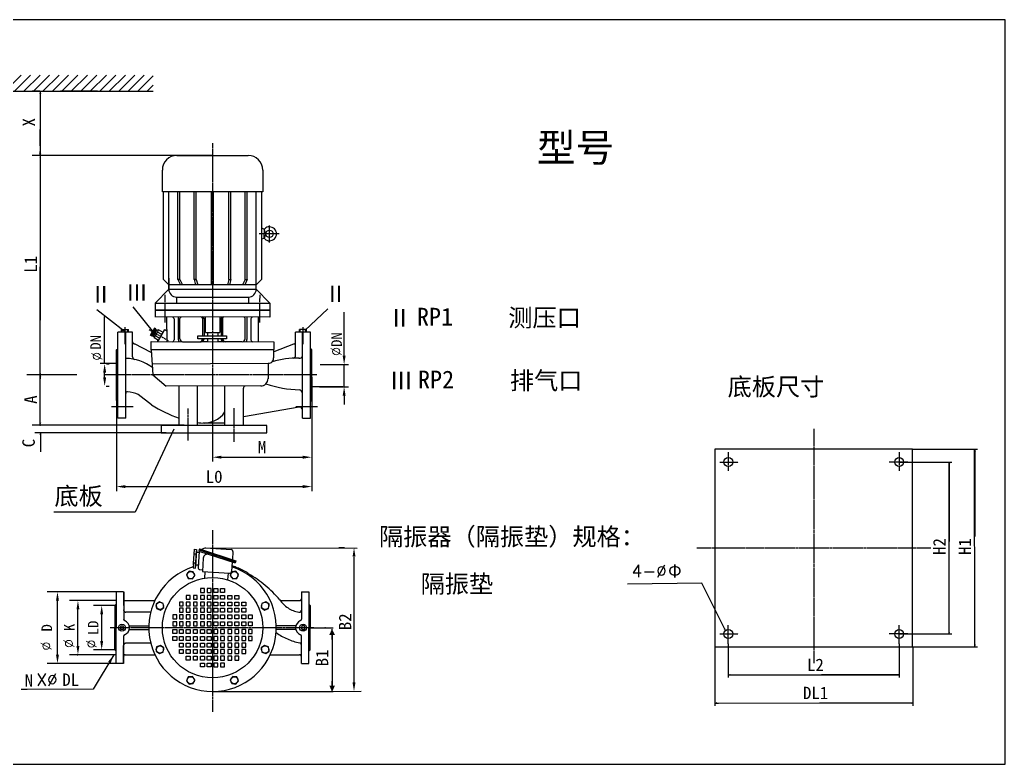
# Model space of a CAD drawing. Extents: x 1620 to 2878, y -792 to 791.
# Drawn here: x 2531.4 to 2809.3, y -372 to -162 of the extents above; entities that cross this region are included whole.
import ezdxf
from ezdxf.enums import TextEntityAlignment as Align

# ---------------------------------------------------------------- set-up
doc = ezdxf.new("R2010")
doc.units = 0
doc.header["$MEASUREMENT"] = 0
doc.linetypes.add('ACAD_ISO05W100', pattern=[34, 24, -3, 0.5, -3, 0.5, -3])
doc.linetypes.add('CENTER', pattern=[2, 1.25, -0.25, 0.25, -0.25])
doc.layers.get('0').update_dxf_attribs({"linetype": 'CONTINUOUS'})
doc.layers.get('DEFPOINTS').update_dxf_attribs({"linetype": 'CONTINUOUS'})
for name, color, linetype in [('1', 7, 'CONTINUOUS'), ('LAYER1', 7, 'ACAD_ISO05W100'), ('PMX', 6, 'CONTINUOUS'), ('TEXT', 3, 'CONTINUOUS'), ('YHCENTER', 4, 'CENTER'), ('YHDIM', 1, 'CONTINUOUS'), ('YHPMX', 6, 'CONTINUOUS'), ('YHSOLID', 7, 'CONTINUOUS'), ('YHTHIN', 1, 'CONTINUOUS')]:
    doc.layers.add(name, color=color, linetype=linetype)
doc.styles.add('HZTXT', font='txt.shx', dxfattribs={"bigfont": 'hztxt.shx'})
doc.styles.get("Standard").update_dxf_attribs({"font": 'SimSun.ttf', "width": 0.6})
doc.styles.add('TXT', font='txt.shx', dxfattribs={"width": 0.9})
doc.dimstyles.new('CENTER', dxfattribs={"dimtxt": 3, "dimasz": 1.8, "dimexe": 1.5, "dimexo": 0.0625, "dimgap": 3, "dimtad": 0, "dimdec": 3, "dimzin": 9, "dimdsep": 46, "dimtxsty": 'TXT', "dimblk1": 'A2', "dimblk2": 'A2', "dimsah": 1, "dimcen": 10, "dimclrd": 1, "dimclre": 1, "dimclrt": 3, "dimadec": 0, "dimazin": 0, "dimtfac": 1, "dimtdec": 1, "dimtmove": 0, "dimatfit": 1, "dimldrblk": 'A2', "dimfxl": 0, "dimtolj": 1, "dimtzin": 0, "dimarcsym": 0})
doc.dimstyles.get("Standard").update_dxf_attribs({"dimtxt": 0.18, "dimasz": 0.18, "dimexe": 0.18, "dimexo": 0.0625, "dimgap": 0.09, "dimtad": 0, "dimtih": 1, "dimtoh": 1, "dimdec": 4, "dimzin": 0, "dimdsep": 46, "dimtxsty": 'Standard', "dimcen": 0.09, "dimadec": 0, "dimazin": 0, "dimtfac": 1, "dimtdec": 4, "dimtofl": 0, "dimtmove": 0, "dimatfit": 3, "dimfxl": 0, "dimtolj": 1, "dimtzin": 0, "dimarcsym": 0})

# ---------------------------------------------------------------- blocks, each defined once
blk = doc.blocks.new('A2')
at = {"color": 1, "linetype": 'ByBlock', "ltscale": 0.2}
blk.add_solid([(-0.63, -0.31), (-0.63, 0.29), (0, 0)], dxfattribs=at)
at = {"layer": 'TEXT', "color": 1, "ltscale": 0.2}
blk.add_line((0, 0), (-1.08, 0), dxfattribs=at)
blk = doc.blocks.new('*D59')
at = {"layer": 'DEFPOINTS', "color": 0}
for p in [(2615.44, -259.25), (2622.85, -259.25), (2615.32, -265.48)]:
    blk.add_point(p, dxfattribs=at)
at = {"layer": 'YHDIM', "color": 0, "lineweight": -2}
for p, q in [((2622.85, -256.75), (2622.85, -244.47)), ((2616.06, -259.25), (2624.1, -259.25)), ((2622.85, -265.48), (2622.85, -259.25)), ((2615.95, -265.48), (2624.1, -265.48)), ((2622.85, -267.98), (2622.85, -270.48))]:
    blk.add_line(p, q, dxfattribs=at)
at = {"layer": 'YHDIM', "color": 0}
for points in [[(2622.44, -256.75), (2623.27, -256.75), (2622.85, -259.25)], [(2622.44, -267.98), (2623.27, -267.98), (2622.85, -265.48)]]:
    blk.add_solid(points, dxfattribs=at)
at = {"layer": 'YHDIM', "color": 0, "insert": (2620.97, -249.36), "char_height": 2.5, "attachment_point": 5, "rotation": 90}
blk.add_mtext('\\A1;        ', dxfattribs=at)
blk = doc.blocks.new('*D60')
at = {"layer": 'DEFPOINTS', "color": 0}
for p in [(2555.19, -259.01), (2555.31, -259.01), (2555.08, -265.36)]:
    blk.add_point(p, dxfattribs=at)
at = {"layer": 'YHDIM', "color": 0, "lineweight": -2}
for p, q in [((2555.31, -259.01), (2555.31, -245.66)), ((2555.82, -259.01), (2556.56, -259.01)), ((2555.31, -262.86), (2555.31, -261.51)), ((2555.7, -265.36), (2556.56, -265.36))]:
    blk.add_line(p, q, dxfattribs=at)
at = {"layer": 'YHDIM', "color": 0}
for points in [[(2554.89, -261.51), (2555.73, -261.51), (2555.31, -259.01)], [(2554.89, -262.86), (2555.73, -262.86), (2555.31, -265.36)]]:
    blk.add_solid(points, dxfattribs=at)
at = {"layer": 'YHDIM', "color": 0, "insert": (2553.43, -251.09), "char_height": 2.5, "attachment_point": 5, "rotation": 90}
blk.add_mtext('\\A1;         ', dxfattribs=at)
blk = doc.blocks.new('*D61')
at = {"layer": 'DEFPOINTS', "color": 0}
for p in [(2558.67, -262.15), (2613.7, -262.15), (2613.7, -293.65)]:
    blk.add_point(p, dxfattribs=at)
at = {"layer": 'YHDIM', "color": 0, "lineweight": -2}
for p, q in [((2558.67, -262.77), (2558.67, -294.9)), ((2613.7, -262.77), (2613.7, -294.9)), ((2561.17, -293.65), (2611.2, -293.65))]:
    blk.add_line(p, q, dxfattribs=at)
at = {"layer": 'YHDIM', "color": 0}
for points in [[(2561.17, -293.23), (2561.17, -294.07), (2558.67, -293.65)], [(2611.2, -293.23), (2611.2, -294.07), (2613.7, -293.65)]]:
    blk.add_solid(points, dxfattribs=at)
blk = doc.blocks.new('*D62')
at = {"layer": 'DEFPOINTS', "color": 0}
for p in [(2585.74, -262.15), (2613.7, -262.15), (2613.7, -285.37)]:
    blk.add_point(p, dxfattribs=at)
at = {"layer": 'YHDIM', "color": 0, "lineweight": -2}
for p, q in [((2585.74, -262.77), (2585.74, -286.62)), ((2613.7, -262.77), (2613.7, -286.62)), ((2588.24, -285.37), (2611.2, -285.37))]:
    blk.add_line(p, q, dxfattribs=at)
at = {"layer": 'YHDIM', "color": 0}
for points in [[(2588.24, -284.95), (2588.24, -285.78), (2585.74, -285.37)], [(2611.2, -284.95), (2611.2, -285.78), (2613.7, -285.37)]]:
    blk.add_solid(points, dxfattribs=at)
blk = doc.blocks.new('*D63')
at = {"layer": 'DEFPOINTS', "color": 0}
for p in [(2547.78, -325.8), (2558.57, -325.8), (2558.56, -341.09)]:
    blk.add_point(p, dxfattribs=at)
at = {"layer": 'YHDIM', "color": 0, "lineweight": -2}
for p, q in [((2557.95, -325.8), (2546.53, -325.8)), ((2547.78, -338.59), (2547.78, -328.3)), ((2557.94, -341.09), (2546.53, -341.09))]:
    blk.add_line(p, q, dxfattribs=at)
at = {"layer": 'YHDIM', "color": 0}
for points in [[(2547.36, -328.3), (2548.19, -328.3), (2547.78, -325.8)], [(2547.36, -338.59), (2548.19, -338.59), (2547.78, -341.09)]]:
    blk.add_solid(points, dxfattribs=at)
blk = doc.blocks.new('*D64')
at = {"layer": 'DEFPOINTS', "color": 0}
for p in [(2554.48, -327.21), (2558.21, -327.21), (2558.21, -339.68)]:
    blk.add_point(p, dxfattribs=at)
at = {"layer": 'YHDIM', "color": 0, "lineweight": -2}
for p, q in [((2557.58, -327.21), (2553.23, -327.21)), ((2554.48, -337.18), (2554.48, -329.71)), ((2557.58, -339.68), (2553.23, -339.68))]:
    blk.add_line(p, q, dxfattribs=at)
at = {"layer": 'YHDIM', "color": 0}
for points in [[(2554.06, -329.71), (2554.9, -329.71), (2554.48, -327.21)], [(2554.06, -337.18), (2554.9, -337.18), (2554.48, -339.68)]]:
    blk.add_solid(points, dxfattribs=at)
blk = doc.blocks.new('*D65')
at = {"layer": 'DEFPOINTS', "color": 0}
for p in [(2542.01, -323.35), (2558.57, -323.35), (2558.57, -343.54)]:
    blk.add_point(p, dxfattribs=at)
at = {"layer": 'YHDIM', "color": 0, "lineweight": -2}
for p, q in [((2557.95, -323.35), (2540.76, -323.35)), ((2542.01, -341.04), (2542.01, -325.85)), ((2557.95, -343.54), (2540.76, -343.54))]:
    blk.add_line(p, q, dxfattribs=at)
at = {"layer": 'YHDIM', "color": 0}
for points in [[(2541.59, -325.85), (2542.42, -325.85), (2542.01, -323.35)], [(2541.59, -341.04), (2542.42, -341.04), (2542.01, -343.54)]]:
    blk.add_solid(points, dxfattribs=at)

msp = doc.modelspace()

# ---------------------------------------------------------------- hatches: boundary and pattern name
at = {"layer": 'YHPMX', "ltscale": 0.2}
h = msp.add_hatch(dxfattribs=at)
h.set_pattern_fill('ANSI31', color=256, scale=15.120422, style=0)
h.set_pattern_definition([(45, (920.553, -719.637), (-1.3364691, 1.3364691), [])])
h.paths.add_polyline_path([(2569.01215, -182.16182), (2569.01215, -177.62036), (2529.01448, -177.62036), (2529.01448, -182.16182)])

# ---------------------------------------------------------------- linework, layer by layer
for p, q in [((2809.31876, -161.97458), (2512.31876, -161.97458)), ((2809.31876, -371.97458), (2809.31876, -161.97458)), ((2512.31876, -371.97458), (2809.31876, -371.97458))]:
    msp.add_line(p, q)
at = {"color": 1, "linetype": 'ByBlock'}
for p, q in [((2575.68159, -200.24144), (2536.39638, -200.24144)), ((2537.14638, -201.14144), (2537.14638, -246.71842)), ((2537.14638, -261.2454), (2537.14638, -231.66842)), ((2558.6356, -258.96053), (2554.03311, -258.95836)), ((2547.42118, -262.1454), (2536.39638, -262.1454)), ((2613.73354, -265.4468), (2622.52646, -265.4468)), ((2585.73895, -278.53294), (2585.73895, -283.51966)), ((2783.19362, -283.10457), (2801.50768, -283.10457)), ((2800.75768, -337.93574), (2800.65455, -283.22742)), ((2800.75768, -284.00457), (2800.75768, -307.73022)), ((2779.43114, -286.71741), (2794.2705, -286.71741)), ((2793.5205, -334.3229), (2793.52716, -286.78823)), ((2793.5205, -287.61741), (2793.5205, -309.17623)), ((2779.43114, -335.2229), (2794.2705, -335.2229)), ((2727.43127, -338.86699), (2727.43127, -355.457)), ((2731.19374, -337.99912), (2731.19374, -347.50393)), ((2779.39989, -337.99912), (2779.39989, -347.50393)), ((2783.19362, -338.83574), (2801.50768, -338.83574)), ((2783.25687, -338.86699), (2783.25687, -355.457)), ((2732.09374, -346.75393), (2779.42733, -346.70273)), ((2778.49989, -346.75393), (2757.44324, -346.75393)), ((2585.87357, -351.42356), (2627.6654, -351.37902)), ((2728.33127, -354.707), (2783.30091, -354.59844)), ((2782.35687, -354.707), (2756.9526, -354.707))]:
    msp.add_line(p, q, dxfattribs=at)
at = {"color": 1}
for p, q in [((2574.77822, -277.41988), (2563.9127, -300.84025)), ((2563.9127, -300.84025), (2540.934, -300.84025))]:
    msp.add_line(p, q, dxfattribs=at)
at = {"color": 0, "linetype": 'ByBlock'}
msp.add_line((2622.9562, -310.96029), (2621.39456, -310.96029), dxfattribs=at)
at = {"layer": '1'}
for p, q in [((2569.55731, -243.88958), (2569.55731, -245.83142)), ((2585.73927, -243.88958), (2569.55731, -243.88958)), ((2585.73927, -243.88958), (2589.8986, -243.88958)), ((2589.8986, -243.88958), (2598.11847, -243.88958)), ((2600.0603, -243.88958), (2601.92123, -243.88958)), ((2601.92123, -243.88958), (2601.92123, -245.83142)), ((2601.92123, -245.83142), (2569.55731, -245.79301)), ((2572.7937, -245.83142), (2572.81412, -252.75892)), ((2574.89736, -246.31688), (2574.89736, -252.3042)), ((2576.0301, -245.83142), (2576.0301, -252.14736)), ((2576.54076, -251.98056), (2576.54076, -246.27847)), ((2582.91434, -245.79301), (2582.91434, -245.79596)), ((2582.91434, -246.27847), (2582.91434, -251.1668)), ((2583.34632, -246.27847), (2583.34632, -251.1668)), ((2588.13222, -246.27847), (2588.13222, -251.1668)), ((2588.5642, -246.27847), (2588.5642, -251.1668)), ((2594.93778, -251.98056), (2594.93778, -246.27847)), ((2595.44845, -245.83142), (2595.44845, -252.14736)), ((2596.58118, -246.31688), (2596.58118, -252.3042)), ((2598.7158, -252.78966), (2598.7158, -245.82761)), ((2570.28634, -252.75292), (2572.2526, -249.34502)), ((2568.42405, -252.74529), (2603.05997, -252.83279)), ((2577.37632, -252.78966), (2582.53722, -252.78966)), ((2584.28289, -252.78966), (2582.53722, -252.78966)), ((2582.91434, -251.9759), (2582.91434, -251.98056)), ((2583.34632, -251.9759), (2583.34632, -251.98056)), ((2594.12868, -252.78966), (2587.19565, -252.78966)), ((2588.13222, -251.9759), (2588.13222, -251.98056)), ((2588.5642, -251.9759), (2588.5642, -251.98056)), ((2603.05997, -255.05481), (2568.41859, -255.04666))]:
    msp.add_line(p, q, dxfattribs=at)
for centre, radius, start, end in [((2574.4119, -246.31688), 0.48546, 0, 90), ((2577.02622, -246.27847), 0.48546, 110.1606389, 180), ((2582.42888, -246.27847), 0.48546, 0, 90), ((2582.86086, -246.27847), 0.48546, 0, 90), ((2588.61768, -246.27847), 0.48546, 107.4918441, 180), ((2589.04966, -246.27847), 0.48546, 107.6913042, 180), ((2594.45232, -246.27847), 0.48546, 0, 69.8393611), ((2597.06664, -246.31688), 0.48546, 90, 180), ((2574.4119, -252.3042), 0.48546, 270, 0), ((2576.83919, -252.14736), 0.8091, 180, 232.5464914), ((2577.34986, -251.98056), 0.8091, 180, 270), ((2577.37632, -251.98056), 0.8091, 262.9483667, 270), ((2582.10524, -251.98056), 0.8091, 270, 0), ((2582.53722, -251.98056), 0.8091, 270, 0), ((2588.94132, -251.98056), 0.8091, 180, 270), ((2589.3733, -251.98056), 0.8091, 180, 270), ((2594.12868, -251.98056), 0.8091, 270, 0), ((2594.63935, -252.14736), 0.8091, 307.4535086, 0), ((2597.06664, -252.3042), 0.48546, 180, 270)]:
    msp.add_arc(centre, radius, start, end, dxfattribs=at)
at = {"layer": 'DEFPOINTS', "color": 0, "linetype": 'ByBlock'}
for p in [(2575.71284, -200.24144), (2558.66685, -258.96054), (2613.70229, -258.97401), (2537.14638, -262.1454), (2547.45243, -262.1454), (2558.66685, -262.23991), (2613.70229, -262.1454), (2613.70229, -262.23991), (2554.78006, -265.43165), (2558.66685, -265.43348), (2613.70229, -265.4468), (2621.77646, -265.4468), (2585.73895, -278.50169), (2585.73895, -282.76966), (2783.16237, -283.10457), (2779.39989, -286.71741), (2583.76581, -310.96029), (2622.64456, -310.96029), (2622.8312, -310.96029), (2623.5812, -310.96029), (2779.39989, -335.2229), (2793.5205, -335.2229), (2727.43127, -338.83574), (2731.19374, -337.96787), (2779.39989, -337.96787), (2783.16237, -338.83574), (2783.25687, -338.83574), (2800.75768, -338.83574), (2731.19374, -346.75393), (2585.84232, -351.42356), (2623.5812, -351.42356), (2783.25687, -354.707)]:
    msp.add_point(p, dxfattribs=at)
at = {"layer": 'DEFPOINTS', "color": 0, "linetype": 'ByBlock', "ltscale": 0.35}
msp.add_point((2585.74782, -351.42356), dxfattribs=at)
at = {"layer": 'LAYER1'}
for p, q in [((2581.70094, -315.79346), (2581.70094, -316.56461)), ((2560.65435, -323.3517), (2558.57416, -323.3517)), ((2558.57416, -323.3517), (2558.57416, -333.44672)), ((2560.65435, -323.3517), (2560.65435, -327.18787)), ((2560.68265, -323.3517), (2560.68265, -331.02404)), ((2610.79525, -323.3517), (2612.87544, -323.3517)), ((2610.79525, -323.3517), (2610.79525, -331.02404)), ((2612.87544, -323.3517), (2612.87544, -333.44672)), ((2558.20707, -327.20616), (2558.57416, -326.83907)), ((2558.20707, -327.20616), (2558.20707, -333.44672)), ((2561.1438, -325.79898), (2569.46696, -325.80545)), ((2604.83229, -325.79898), (2610.30579, -325.79898)), ((2613.24253, -327.20616), (2612.87544, -326.83907)), ((2613.24253, -327.20616), (2613.24253, -333.44672)), ((2568.30063, -329.07963), (2561.26617, -329.04487)), ((2558.20707, -339.68299), (2558.20707, -333.44243)), ((2558.57416, -343.53745), (2558.57416, -333.44243)), ((2560.68265, -331.17129), (2560.68265, -331.02404)), ((2610.79525, -331.17129), (2610.79525, -331.02404)), ((2612.87544, -343.53745), (2612.87544, -333.44243)), ((2613.24253, -339.68299), (2613.24253, -333.44243)), ((2560.68265, -343.53745), (2560.68265, -335.72216)), ((2610.79525, -343.53745), (2610.79525, -335.72216)), ((2560.65435, -343.53745), (2560.65435, -338.46039)), ((2568.30063, -337.81382), (2561.26617, -337.84857)), ((2558.20707, -339.68299), (2558.57416, -340.05008)), ((2561.1438, -341.09017), (2569.46798, -341.09017)), ((2602.00992, -341.09017), (2610.30579, -341.09017)), ((2613.24253, -339.68299), (2612.87544, -340.05008)), ((2560.65435, -343.53745), (2558.57416, -343.53745)), ((2610.79525, -343.53745), (2612.87544, -343.53745))]:
    msp.add_line(p, q, dxfattribs=at)
for centre, radius, start, end in [((2586.0404, -333.33824), 18.06528, 56.8337745, 73.5055926), ((2578.25075, -348.10409), 34.722, 40.4438271, 59.4044374), ((2561.1438, -325.30952), 0.48946, 180, 270), ((2611.65407, -320.75744), 8.48256, 214.6462864, 259.2628235), ((2610.30579, -325.30952), 0.48946, 270, 0), ((2561.26617, -328.43305), 0.61182, 180, 270), ((2610.18343, -328.48958), 0.61182, 259.6711867, 0), ((2614.16219, -319.83108), 18.31837, 235.0245291, 257.867067), ((2561.26617, -338.46039), 0.61182, 90, 180), ((2610.18343, -338.33841), 0.61182, 0, 77.867067), ((2561.1438, -341.57963), 0.48946, 90, 180), ((2610.30579, -341.57963), 0.48946, 0, 90)]:
    msp.add_arc(centre, radius, start, end, dxfattribs=at)
at = {"layer": 'PMX'}
msp.add_line((2572.2526, -249.34502), (2572.2526, -249.34502), dxfattribs=at)
for points in [[(2582.34915, -323.47787), (2583.45645, -323.47787), (2583.45645, -322.37148), (2582.34915, -322.37148)], [(2584.21971, -323.47787), (2585.32701, -323.47787), (2585.32701, -322.37148), (2584.21971, -322.37148)], [(2587.25819, -323.47787), (2586.15089, -323.47787), (2586.15089, -322.37148), (2587.25819, -322.37148)], [(2589.12875, -323.47787), (2588.02145, -323.47787), (2588.02145, -322.37148), (2589.12875, -322.37148)], [(2578.31886, -325.43599), (2579.42617, -325.43599), (2579.42617, -324.32959), (2578.31886, -324.32959)], [(2580.33455, -325.43599), (2581.44186, -325.43599), (2581.44186, -324.32959), (2580.33455, -324.32959)], [(2582.34915, -325.43599), (2583.45645, -325.43599), (2583.45645, -324.32959), (2582.34915, -324.32959)], [(2584.21971, -325.43599), (2585.32701, -325.43599), (2585.32701, -324.32959), (2584.21971, -324.32959)], [(2587.25819, -325.43599), (2586.15089, -325.43599), (2586.15089, -324.32959), (2587.25819, -324.32959)], [(2589.12875, -325.43599), (2588.02145, -325.43599), (2588.02145, -324.32959), (2589.12875, -324.32959)], [(2591.14335, -325.43599), (2590.03604, -325.43599), (2590.03604, -324.32959), (2591.14335, -324.32959)], [(2593.15904, -325.43599), (2592.05173, -325.43599), (2592.05173, -324.32959), (2593.15904, -324.32959)], [(2576.39002, -327.31413), (2577.49732, -327.31413), (2577.49732, -326.20774), (2576.39002, -326.20774)], [(2576.39002, -329.05888), (2577.49732, -329.05888), (2577.49732, -327.95248), (2576.39002, -327.95248)], [(2578.31886, -327.31413), (2579.42617, -327.31413), (2579.42617, -326.20774), (2578.31886, -326.20774)], [(2578.31886, -329.05888), (2579.42617, -329.05888), (2579.42617, -327.95248), (2578.31886, -327.95248)], [(2580.33455, -327.31413), (2581.44186, -327.31413), (2581.44186, -326.20774), (2580.33455, -326.20774)], [(2580.33455, -329.05888), (2581.44186, -329.05888), (2581.44186, -327.95248), (2580.33455, -327.95248)], [(2582.34915, -327.31413), (2583.45645, -327.31413), (2583.45645, -326.20774), (2582.34915, -326.20774)], [(2582.34915, -329.05888), (2583.45645, -329.05888), (2583.45645, -327.95248), (2582.34915, -327.95248)], [(2584.21971, -327.31413), (2585.32701, -327.31413), (2585.32701, -326.20774), (2584.21971, -326.20774)], [(2584.21971, -329.05888), (2585.32701, -329.05888), (2585.32701, -327.95248), (2584.21971, -327.95248)], [(2587.25819, -327.31413), (2586.15089, -327.31413), (2586.15089, -326.20774), (2587.25819, -326.20774)], [(2587.25819, -329.05888), (2586.15089, -329.05888), (2586.15089, -327.95248), (2587.25819, -327.95248)], [(2589.12875, -327.31413), (2588.02145, -327.31413), (2588.02145, -326.20774), (2589.12875, -326.20774)], [(2589.12875, -329.05888), (2588.02145, -329.05888), (2588.02145, -327.95248), (2589.12875, -327.95248)], [(2591.14335, -327.31413), (2590.03604, -327.31413), (2590.03604, -326.20774), (2591.14335, -326.20774)], [(2591.14335, -329.05888), (2590.03604, -329.05888), (2590.03604, -327.95248), (2591.14335, -327.95248)], [(2593.15904, -327.31413), (2592.05173, -327.31413), (2592.05173, -326.20774), (2593.15904, -326.20774)], [(2593.15904, -329.05888), (2592.05173, -329.05888), (2592.05173, -327.95248), (2593.15904, -327.95248)], [(2595.08788, -327.31413), (2593.98058, -327.31413), (2593.98058, -326.20774), (2595.08788, -326.20774)], [(2595.08788, -329.05888), (2593.98058, -329.05888), (2593.98058, -327.95248), (2595.08788, -327.95248)], [(2574.51946, -330.93702), (2575.62676, -330.93702), (2575.62676, -329.83063), (2574.51946, -329.83063)], [(2576.39002, -330.93702), (2577.49732, -330.93702), (2577.49732, -329.83063), (2576.39002, -329.83063)], [(2578.31886, -330.93702), (2579.42617, -330.93702), (2579.42617, -329.83063), (2578.31886, -329.83063)], [(2580.33455, -330.93702), (2581.44186, -330.93702), (2581.44186, -329.83063), (2580.33455, -329.83063)], [(2582.34915, -330.93702), (2583.45645, -330.93702), (2583.45645, -329.83063), (2582.34915, -329.83063)], [(2584.21971, -330.93702), (2585.32701, -330.93702), (2585.32701, -329.83063), (2584.21971, -329.83063)], [(2587.25819, -330.93702), (2586.15089, -330.93702), (2586.15089, -329.83063), (2587.25819, -329.83063)], [(2589.12875, -330.93702), (2588.02145, -330.93702), (2588.02145, -329.83063), (2589.12875, -329.83063)], [(2591.14335, -330.93702), (2590.03604, -330.93702), (2590.03604, -329.83063), (2591.14335, -329.83063)], [(2593.15904, -330.93702), (2592.05173, -330.93702), (2592.05173, -329.83063), (2593.15904, -329.83063)], [(2595.08788, -330.93702), (2593.98058, -330.93702), (2593.98058, -329.83063), (2595.08788, -329.83063)], [(2596.95844, -330.93702), (2595.85114, -330.93702), (2595.85114, -329.83063), (2596.95844, -329.83063)], [(2574.51946, -332.89514), (2575.62676, -332.89514), (2575.62676, -331.78874), (2574.51946, -331.78874)], [(2576.39002, -332.89514), (2577.49732, -332.89514), (2577.49732, -331.78874), (2576.39002, -331.78874)], [(2578.31886, -332.89514), (2579.42617, -332.89514), (2579.42617, -331.78874), (2578.31886, -331.78874)], [(2580.33455, -332.89514), (2581.44186, -332.89514), (2581.44186, -331.78874), (2580.33455, -331.78874)], [(2582.34915, -332.89514), (2583.45645, -332.89514), (2583.45645, -331.78874), (2582.34915, -331.78874)], [(2584.21971, -332.89514), (2585.32701, -332.89514), (2585.32701, -331.78874), (2584.21971, -331.78874)], [(2587.25819, -332.89514), (2586.15089, -332.89514), (2586.15089, -331.78874), (2587.25819, -331.78874)], [(2589.12875, -332.89514), (2588.02145, -332.89514), (2588.02145, -331.78874), (2589.12875, -331.78874)], [(2591.14335, -332.89514), (2590.03604, -332.89514), (2590.03604, -331.78874), (2591.14335, -331.78874)], [(2593.15904, -332.89514), (2592.05173, -332.89514), (2592.05173, -331.78874), (2593.15904, -331.78874)], [(2595.08788, -332.89514), (2593.98058, -332.89514), (2593.98058, -331.78874), (2595.08788, -331.78874)], [(2596.95844, -332.89514), (2595.85114, -332.89514), (2595.85114, -331.78874), (2596.95844, -331.78874)], [(2574.51946, -333.99831), (2575.62676, -333.99831), (2575.62676, -335.10471), (2574.51946, -335.10471)], [(2574.51946, -335.95642), (2575.62676, -335.95642), (2575.62676, -337.06282), (2574.51946, -337.06282)], [(2576.39002, -333.99831), (2577.49732, -333.99831), (2577.49732, -335.10471), (2576.39002, -335.10471)], [(2576.39002, -335.95642), (2577.49732, -335.95642), (2577.49732, -337.06282), (2576.39002, -337.06282)], [(2578.31886, -333.99831), (2579.42617, -333.99831), (2579.42617, -335.10471), (2578.31886, -335.10471)], [(2578.31886, -335.95642), (2579.42617, -335.95642), (2579.42617, -337.06282), (2578.31886, -337.06282)], [(2580.33455, -333.99831), (2581.44186, -333.99831), (2581.44186, -335.10471), (2580.33455, -335.10471)], [(2580.33455, -335.95642), (2581.44186, -335.95642), (2581.44186, -337.06282), (2580.33455, -337.06282)], [(2582.34915, -333.99831), (2583.45645, -333.99831), (2583.45645, -335.10471), (2582.34915, -335.10471)], [(2582.34915, -335.95642), (2583.45645, -335.95642), (2583.45645, -337.06282), (2582.34915, -337.06282)], [(2584.21971, -333.99831), (2585.32701, -333.99831), (2585.32701, -335.10471), (2584.21971, -335.10471)], [(2584.21971, -335.95642), (2585.32701, -335.95642), (2585.32701, -337.06282), (2584.21971, -337.06282)], [(2587.25819, -333.99831), (2586.15089, -333.99831), (2586.15089, -335.10471), (2587.25819, -335.10471)], [(2587.25819, -335.95642), (2586.15089, -335.95642), (2586.15089, -337.06282), (2587.25819, -337.06282)], [(2589.12875, -333.99831), (2588.02145, -333.99831), (2588.02145, -335.10471), (2589.12875, -335.10471)], [(2589.12875, -335.95642), (2588.02145, -335.95642), (2588.02145, -337.06282), (2589.12875, -337.06282)], [(2591.14335, -333.99831), (2590.03604, -333.99831), (2590.03604, -335.10471), (2591.14335, -335.10471)], [(2591.14335, -335.95642), (2590.03604, -335.95642), (2590.03604, -337.06282), (2591.14335, -337.06282)], [(2593.15904, -333.99831), (2592.05173, -333.99831), (2592.05173, -335.10471), (2593.15904, -335.10471)], [(2593.15904, -335.95642), (2592.05173, -335.95642), (2592.05173, -337.06282), (2593.15904, -337.06282)], [(2595.08788, -333.99831), (2593.98058, -333.99831), (2593.98058, -335.10471), (2595.08788, -335.10471)], [(2595.08788, -335.95642), (2593.98058, -335.95642), (2593.98058, -337.06282), (2595.08788, -337.06282)], [(2596.95844, -333.99831), (2595.85114, -333.99831), (2595.85114, -335.10471), (2596.95844, -335.10471)], [(2596.95844, -335.95642), (2595.85114, -335.95642), (2595.85114, -337.06282), (2596.95844, -337.06282)], [(2576.39002, -337.83457), (2577.49732, -337.83457), (2577.49732, -338.94097), (2576.39002, -338.94097)], [(2578.31886, -337.83457), (2579.42617, -337.83457), (2579.42617, -338.94097), (2578.31886, -338.94097)], [(2580.33455, -337.83457), (2581.44186, -337.83457), (2581.44186, -338.94097), (2580.33455, -338.94097)], [(2582.34915, -337.83457), (2583.45645, -337.83457), (2583.45645, -338.94097), (2582.34915, -338.94097)], [(2584.21971, -337.83457), (2585.32701, -337.83457), (2585.32701, -338.94097), (2584.21971, -338.94097)], [(2587.25819, -337.83457), (2586.15089, -337.83457), (2586.15089, -338.94097), (2587.25819, -338.94097)], [(2589.12875, -337.83457), (2588.02145, -337.83457), (2588.02145, -338.94097), (2589.12875, -338.94097)], [(2591.14335, -337.83457), (2590.03604, -337.83457), (2590.03604, -338.94097), (2591.14335, -338.94097)], [(2593.15904, -337.83457), (2592.05173, -337.83457), (2592.05173, -338.94097), (2593.15904, -338.94097)], [(2595.08788, -337.83457), (2593.98058, -337.83457), (2593.98058, -338.94097), (2595.08788, -338.94097)], [(2576.39002, -339.57932), (2577.49732, -339.57932), (2577.49732, -340.68571), (2576.39002, -340.68571)], [(2578.31886, -339.57932), (2579.42617, -339.57932), (2579.42617, -340.68571), (2578.31886, -340.68571)], [(2578.31886, -341.45746), (2579.42617, -341.45746), (2579.42617, -342.56386), (2578.31886, -342.56386)], [(2580.33455, -339.57932), (2581.44186, -339.57932), (2581.44186, -340.68571), (2580.33455, -340.68571)], [(2580.33455, -341.45746), (2581.44186, -341.45746), (2581.44186, -342.56386), (2580.33455, -342.56386)], [(2582.34915, -339.57932), (2583.45645, -339.57932), (2583.45645, -340.68571), (2582.34915, -340.68571)], [(2582.34915, -341.45746), (2583.45645, -341.45746), (2583.45645, -342.56386), (2582.34915, -342.56386)], [(2584.21971, -339.57932), (2585.32701, -339.57932), (2585.32701, -340.68571), (2584.21971, -340.68571)], [(2584.21971, -341.45746), (2585.32701, -341.45746), (2585.32701, -342.56386), (2584.21971, -342.56386)], [(2587.25819, -339.57932), (2586.15089, -339.57932), (2586.15089, -340.68571), (2587.25819, -340.68571)], [(2587.25819, -341.45746), (2586.15089, -341.45746), (2586.15089, -342.56386), (2587.25819, -342.56386)], [(2589.12875, -339.57932), (2588.02145, -339.57932), (2588.02145, -340.68571), (2589.12875, -340.68571)], [(2589.12875, -341.45746), (2588.02145, -341.45746), (2588.02145, -342.56386), (2589.12875, -342.56386)], [(2591.14335, -339.57932), (2590.03604, -339.57932), (2590.03604, -340.68571), (2591.14335, -340.68571)], [(2591.14335, -341.45746), (2590.03604, -341.45746), (2590.03604, -342.56386), (2591.14335, -342.56386)], [(2593.15904, -339.57932), (2592.05173, -339.57932), (2592.05173, -340.68571), (2593.15904, -340.68571)], [(2593.15904, -341.45746), (2592.05173, -341.45746), (2592.05173, -342.56386), (2593.15904, -342.56386)], [(2595.08788, -339.57932), (2593.98058, -339.57932), (2593.98058, -340.68571), (2595.08788, -340.68571)], [(2582.34915, -343.41558), (2583.45645, -343.41558), (2583.45645, -344.52197), (2582.34915, -344.52197)], [(2584.21971, -343.41558), (2585.32701, -343.41558), (2585.32701, -344.52197), (2584.21971, -344.52197)], [(2587.25819, -343.41558), (2586.15089, -343.41558), (2586.15089, -344.52197), (2587.25819, -344.52197)], [(2589.12875, -343.41558), (2588.02145, -343.41558), (2588.02145, -344.52197), (2589.12875, -344.52197)]]:
    msp.add_lwpolyline(points, close=True, dxfattribs=at)
at = {"layer": 'TEXT', "color": 1, "linetype": 'ByBlock', "ltscale": 0.2}
for p, q in [((2537.05187, -182.16182), (2534.87831, -182.16182)), ((2537.17105, -182.24879), (2537.14638, -201.41962)), ((2553.28604, -182.16182), (2542.87324, -182.16182)), ((2537.14638, -197.51977), (2537.14638, -192.98364)), ((2537.05187, -200.24144), (2534.87831, -200.24144)), ((2537.05187, -262.1454), (2533.3571, -262.1454)), ((2547.26342, -262.1454), (2534.12229, -262.1454)), ((2538.57308, -276.33572), (2534.87831, -276.33572)), ((2537.21097, -278.60411), (2537.17981, -283.86241)), ((2558.57416, -323.3517), (2539.13425, -323.3517)), ((2558.57416, -325.79898), (2545.40998, -325.79898)), ((2558.20707, -327.20616), (2552.17709, -327.20616)), ((2613.33703, -333.44672), (2619.74926, -333.44672)), ((2619.44288, -335.53558), (2619.44288, -350.79073)), ((2558.56223, -341.09142), (2545.40998, -341.09142)), ((2558.20707, -339.68299), (2552.17709, -339.68299)), ((2558.57416, -343.53745), (2539.13425, -343.53745)), ((2585.84232, -351.42356), (2619.74926, -351.42356))]:
    msp.add_line(p, q, dxfattribs=at)
at = {"layer": 'TEXT', "color": 1, "linetype": 'ByBlock', "ltscale": 0.35}
for p, q in [((2585.73895, -200.24144), (2534.88376, -200.24144)), ((2577.73189, -276.33572), (2535.6435, -276.33572)), ((2572.67442, -276.33572), (2535.6435, -276.33572)), ((2572.67442, -278.45188), (2535.6435, -278.45188))]:
    msp.add_line(p, q, dxfattribs=at)
at = {"layer": 'TEXT', "color": 0, "linetype": 'ByBlock', "ltscale": 0.2}
for p in [(2537.14638, -200.24144), (2537.14638, -200.24144), (2537.14638, -262.1454), (2537.14638, -262.1454), (2537.14638, -276.33572), (2617.4812, -333.44672), (2547.67804, -341.09142)]:
    msp.add_point(p, dxfattribs=at)
at = {"layer": 'YHCENTER', "ltscale": 0.35}
for p, q in [((2585.73895, -196.78158), (2585.73895, -285.79375)), ((2604.49496, -222.36257), (2598.84146, -222.36257)), ((2601.8107, -224.85531), (2601.8107, -219.90566)), ((2572.38731, -247.383), (2572.34968, -239.60727)), ((2599.09123, -247.383), (2599.12886, -239.60727)), ((2561.07738, -253.52208), (2561.07738, -248.59844)), ((2573.27944, -252.55381), (2567.87785, -249.43521)), ((2611.27499, -253.52208), (2611.27499, -248.59844)), ((2615.19447, -262.1454), (2555.23501, -262.1454)), ((2557.22888, -271.05538), (2563.3767, -271.05967)), ((2578.8943, -280.6468), (2578.8943, -271.63814)), ((2591.83987, -280.99949), (2591.83987, -271.48633)), ((2609.1904, -271.05538), (2615.33822, -271.05967)), ((2755.29682, -277.33796), (2755.29682, -343.49631)), ((2731.19374, -283.97244), (2731.19374, -289.21283)), ((2779.39989, -283.97244), (2779.39989, -289.21283)), ((2728.77912, -286.71741), (2734.02467, -286.71741)), ((2781.81451, -286.71741), (2776.56896, -286.71741)), ((2585.73895, -305.90609), (2585.73895, -357.20103)), ((2722.2858, -310.97016), (2788.30784, -310.97016)), ((2585.73895, -327.90401), (2585.73895, -345.91779)), ((2614.2699, -333.44672), (2556.83469, -333.44672)), ((2731.19374, -337.96787), (2731.19374, -332.72748)), ((2779.39989, -337.96787), (2779.39989, -332.72748)), ((2728.77912, -335.2229), (2734.02467, -335.2229)), ((2781.81451, -335.2229), (2776.56896, -335.2229))]:
    msp.add_line(p, q, dxfattribs=at)
at = {"layer": 'YHDIM'}
for p, q in [((2537.15987, -276.33199), (2537.15012, -262.14763)), ((2583.79706, -310.96029), (2626.52689, -311.05809)), ((2625.64139, -349.01339), (2625.64139, -313.55012))]:
    msp.add_line(p, q, dxfattribs=at)
at = {"layer": 'YHDIM', "ltscale": 0.2}
for points in [[(2560.77037, -249.79536), (2553.07751, -243.77506)], [(2569.54293, -250.6719), (2563.33466, -242.92993)], [(2611.74069, -249.6556), (2618.28637, -243.49335)]]:
    msp.add_lwpolyline(points, dxfattribs=at)
at = {"layer": 'YHDIM'}
for points in [[(2625.22473, -313.42372), (2626.05806, -313.42372), (2625.64139, -310.92372)], [(2625.22473, -348.88699), (2626.05806, -348.88699), (2625.64139, -351.38699)]]:
    msp.add_solid(points, dxfattribs=at)
at = {"layer": 'YHSOLID'}
for p, q in [((2529.01448, -182.16182), (2569.01215, -182.16182)), ((2575.71284, -200.24144), (2595.76506, -200.24144)), ((2571.58444, -210.4822), (2571.58444, -204.36984)), ((2599.89346, -204.36984), (2599.89346, -210.4822)), ((2599.89346, -210.4822), (2571.58444, -210.4822)), ((2571.92967, -235.2795), (2571.92967, -210.4822)), ((2573.41251, -237.99826), (2573.41251, -210.4822)), ((2575.95738, -235.2795), (2575.95738, -210.4822)), ((2576.53277, -235.2795), (2576.53277, -210.4822)), ((2580.56047, -235.2795), (2580.56047, -210.4822)), ((2581.13586, -235.2795), (2581.13586, -210.4822)), ((2585.45126, -236.76169), (2585.45126, -210.4822)), ((2586.02664, -236.76169), (2586.02664, -210.4822)), ((2590.34204, -235.2795), (2590.34204, -210.4822)), ((2590.91743, -235.2795), (2590.91743, -210.4822)), ((2594.94514, -235.2795), (2594.94514, -210.4822)), ((2595.52052, -235.2795), (2595.52052, -210.4822)), ((2598.06603, -238.00224), (2598.06603, -210.4822)), ((2599.54823, -210.4822), (2599.54823, -235.2795)), ((2600.25739, -221.05947), (2599.54823, -220.8124)), ((2600.25739, -221.05946), (2600.25739, -222.38063)), ((2600.79571, -222.36257), (2600.25739, -221.05946)), ((2600.25739, -223.66568), (2600.25739, -222.3445)), ((2600.79571, -222.36257), (2600.25739, -223.66568)), ((2600.25739, -223.66567), (2599.54823, -223.91274)), ((2571.92967, -235.2795), (2573.41187, -236.76169)), ((2573.41251, -234.86507), (2573.41251, -238.00224)), ((2575.95738, -235.2795), (2576.53277, -235.2795)), ((2575.95802, -235.2795), (2576.67034, -236.76169)), ((2576.53341, -235.2795), (2575.95802, -235.2795)), ((2576.53341, -235.2795), (2577.24573, -236.76169)), ((2580.56047, -235.2795), (2581.13586, -235.2795)), ((2581.1365, -235.2795), (2580.56111, -235.2795)), ((2580.56111, -235.2795), (2580.97157, -236.76169)), ((2581.1365, -235.2795), (2581.54696, -236.76169)), ((2585.45126, -235.2795), (2586.02664, -235.2795)), ((2590.34204, -235.2795), (2589.93158, -236.76169)), ((2590.34204, -235.2795), (2590.91743, -235.2795)), ((2590.91743, -235.2795), (2590.50697, -236.76169)), ((2594.94514, -235.2795), (2594.23281, -236.76169)), ((2595.52052, -235.2795), (2594.8082, -236.76169)), ((2594.94514, -235.2795), (2595.52052, -235.2795)), ((2599.54823, -235.2795), (2598.06603, -236.76169)), ((2573.41251, -238.00224), (2569.55731, -241.87395)), ((2598.06603, -236.76169), (2573.41187, -236.76169)), ((2573.41251, -237.99826), (2598.06603, -237.99826)), ((2598.06603, -238.00224), (2601.92123, -241.87395)), ((2575.59898, -240.18871), (2595.87956, -240.18871)), ((2575.59898, -240.18871), (2575.59898, -241.87395)), ((2595.87892, -240.18871), (2595.87892, -241.87395)), ((2569.55731, -241.87395), (2569.55731, -243.88958)), ((2569.55731, -241.87395), (2601.92123, -241.87395)), ((2569.55731, -243.88958), (2601.92123, -243.88958)), ((2569.55731, -243.88958), (2601.92123, -243.88958)), ((2600.0603, -243.88958), (2569.55731, -243.88958)), ((2601.92123, -243.88958), (2600.0603, -243.88958)), ((2601.92123, -241.87395), (2601.92123, -243.88958)), ((2583.71653, -250.20055), (2583.71653, -245.79301)), ((2587.76202, -245.79301), (2587.76202, -250.20055)), ((2562.06507, -250.07394), (2558.99049, -250.07394)), ((2558.99049, -269.6541), (2558.99049, -250.07394)), ((2560.10646, -249.35362), (2562.04829, -249.35362)), ((2560.10646, -250.07394), (2560.10646, -249.35362)), ((2561.25597, -274.34687), (2561.25597, -250.07394)), ((2562.04829, -250.07394), (2562.04829, -249.35362)), ((2563.1978, -250.07394), (2562.06507, -250.07394)), ((2563.1978, -257.02429), (2563.1978, -250.07394)), ((2568.19867, -250.92253), (2568.7625, -249.94596)), ((2569.13089, -250.33963), (2568.68413, -250.08169)), ((2569.32632, -248.96939), (2568.7625, -249.94596)), ((2569.28762, -250.06816), (2568.84086, -249.81023)), ((2569.36853, -249.92803), (2568.92177, -249.67009)), ((2569.44944, -249.78789), (2569.00268, -249.52995)), ((2569.53035, -249.64775), (2569.08359, -249.38981)), ((2569.61126, -249.50761), (2569.1645, -249.24967)), ((2569.77308, -249.22733), (2569.20926, -250.2039)), ((2569.69217, -249.36747), (2569.24541, -249.10953)), ((2569.63125, -250.17875), (2569.32564, -250.00231)), ((2569.77308, -249.22733), (2569.32632, -248.96939)), ((2570.06147, -249.43357), (2569.51486, -250.38034)), ((2570.54416, -249.47379), (2569.80417, -250.7555)), ((2570.44867, -249.65712), (2570.06147, -249.43357)), ((2571.42587, -250.7777), (2570.19998, -250.06994)), ((2571.77005, -250.18156), (2570.54416, -249.47379)), ((2612.81228, -250.07394), (2609.17134, -250.07394)), ((2609.17134, -256.6677), (2609.17134, -250.07394)), ((2612.24591, -249.35362), (2610.30407, -249.35362)), ((2610.30407, -250.07394), (2610.30407, -249.35362)), ((2611.11317, -274.34687), (2611.11317, -250.07394)), ((2612.24591, -250.07394), (2612.24591, -249.35362)), ((2613.37865, -250.07394), (2612.24591, -250.07394)), ((2613.37865, -254.7667), (2613.37865, -250.07394)), ((2568.64544, -251.18047), (2568.19867, -250.92253)), ((2568.72635, -251.04033), (2568.27958, -250.78239)), ((2568.80726, -250.90019), (2568.36049, -250.64225)), ((2568.41829, -255.17258), (2568.42405, -252.74529)), ((2568.88816, -250.76005), (2568.4414, -250.50211)), ((2568.96907, -250.61991), (2568.52231, -250.36197)), ((2569.04998, -250.47977), (2568.60322, -250.22183)), ((2568.64544, -251.18047), (2569.20926, -250.2039)), ((2568.96825, -251.3271), (2569.51486, -250.38034)), ((2569.35544, -251.55065), (2568.96825, -251.3271)), ((2569.39848, -250.58192), (2569.09287, -250.40548)), ((2569.24442, -251.72501), (2569.98442, -250.4433)), ((2570.47031, -252.43277), (2569.24442, -251.72501)), ((2570.8145, -251.83663), (2569.58861, -251.12886)), ((2570.47031, -252.43277), (2571.77005, -250.18156)), ((2581.63, -251.1668), (2587.19565, -251.1668)), ((2581.63, -251.9759), (2581.63, -251.1668)), ((2587.19565, -251.9759), (2581.63, -251.9759)), ((2583.71653, -250.20055), (2587.76202, -250.20055)), ((2587.19565, -251.1668), (2589.72098, -251.1668)), ((2589.72098, -251.9759), (2587.19565, -251.9759)), ((2589.72098, -251.1668), (2589.72098, -251.9759)), ((2603.059, -252.83279), (2602.94875, -257.31524)), ((2558.66685, -255.09034), (2558.99049, -254.7667)), ((2558.66685, -269.33047), (2558.66685, -255.09034)), ((2568.46866, -255.86018), (2563.71099, -253.43017)), ((2603.0732, -255.57515), (2608.65786, -253.42996)), ((2613.70229, -255.09034), (2613.37865, -254.7667)), ((2613.37865, -274.34687), (2613.37865, -254.7667)), ((2613.70229, -269.33047), (2613.70229, -255.09034)), ((2558.66685, -265.4468), (2558.66685, -258.97401)), ((2613.70229, -265.4468), (2613.70229, -258.97401)), ((2576.30519, -276.38553), (2576.30163, -265.31711)), ((2581.48342, -276.38553), (2581.47763, -265.31711)), ((2589.25076, -276.38553), (2589.25076, -265.31711)), ((2594.42898, -276.38553), (2594.42898, -265.9304)), ((2558.66685, -269.33047), (2558.99049, -269.6541)), ((2568.55805, -270.57798), (2564.79636, -267.67878)), ((2613.70229, -269.33047), (2613.37865, -269.6541)), ((2558.99049, -274.34687), (2558.99049, -269.6541)), ((2610.15254, -271.2689), (2594.42898, -273.95823)), ((2561.25597, -274.34687), (2558.99049, -274.34687)), ((2611.11317, -274.34687), (2613.37865, -274.34687)), ((2581.48342, -276.38553), (2576.30519, -276.38553)), ((2589.25076, -275.73825), (2583.10161, -275.73825)), ((2594.42898, -276.38553), (2589.25076, -276.38553)), ((2582.03416, -311.23938), (2581.84433, -311.82632)), ((2582.03416, -311.23938), (2592.28613, -314.55609)), ((2583.76581, -310.96029), (2582.60665, -311.42454)), ((2583.76581, -310.96029), (2590.98165, -311.40476)), ((2580.37803, -315.2186), (2580.53271, -312.70741)), ((2580.53271, -312.70741), (2580.6171, -311.33742)), ((2581.17487, -312.74696), (2580.53271, -312.70741)), ((2580.6171, -311.33742), (2581.25925, -311.37698)), ((2580.9358, -316.62814), (2581.23289, -311.80502)), ((2581.25925, -311.37698), (2580.96216, -316.20009)), ((2580.98605, -315.81227), (2581.21174, -312.1483)), ((2581.21174, -312.1483), (2581.95329, -312.19398)), ((2581.97295, -311.87483), (2581.68838, -316.4947)), ((2581.84588, -311.82152), (2592.11875, -315.14497)), ((2581.94002, -311.53045), (2592.20244, -314.85052)), ((2583.13848, -313.84538), (2582.88683, -317.62801)), ((2591.47733, -311.96551), (2591.33668, -314.24892)), ((2580.37803, -315.2186), (2580.29364, -316.58858)), ((2580.29364, -316.58858), (2580.9358, -316.62814)), ((2580.34666, -315.7278), (2580.37803, -315.2186)), ((2581.02019, -315.25815), (2580.37803, -315.2186)), ((2581.70094, -315.85631), (2580.98605, -315.81227)), ((2581.75613, -315.67109), (2581.75613, -315.79346)), ((2591.29785, -314.87939), (2591.11356, -317.60767)), ((2592.28613, -314.55609), (2592.11875, -315.14498)), ((2582.18406, -317.05545), (2582.9219, -317.1009)), ((2582.88683, -317.62801), (2590.55301, -318.10022)), ((2583.56923, -317.67005), (2583.44891, -319.4787)), ((2590.11185, -318.07305), (2589.98733, -319.94482)), ((2562.24075, -332.92446), (2567.7697, -332.92446)), ((2609.23715, -332.92446), (2603.7082, -332.92446)), ((2562.24075, -333.96899), (2567.7697, -333.96899)), ((2609.23715, -333.96899), (2603.7082, -333.96899))]:
    msp.add_line(p, q, dxfattribs=at)
at = {"layer": 'YHSOLID', "ltscale": 0.2}
for p, q in [((2572.2526, -249.34502), (2572.82016, -249.68963)), ((2570.28634, -252.75292), (2570.28634, -252.32656)), ((2584.28289, -250.20055), (2584.28289, -251.1668)), ((2584.28289, -251.9759), (2584.28289, -252.78966)), ((2584.28289, -252.78966), (2584.2829, -252.78621)), ((2587.19565, -250.20055), (2587.19565, -251.1668)), ((2587.19565, -251.9759), (2587.19565, -252.78966)), ((2568.41859, -255.04666), (2568.8555, -262.1454)), ((2568.87197, -259.01116), (2601.47296, -258.84229)), ((2601.40706, -258.84263), (2601.40536, -263.27046)), ((2568.8555, -262.1454), (2572.6648, -265.31711)), ((2599.33965, -265.26395), (2572.6648, -265.31711))]:
    msp.add_line(p, q, dxfattribs=at)
at = {"layer": 'YHSOLID'}
for points in [[(2571.24771, -278.50169), (2601.07244, -278.50169), (2601.07244, -276.38553), (2571.24771, -276.38553)], [(2727.43127, -338.83574), (2783.16237, -338.83574), (2783.16237, -283.10457), (2727.43127, -283.10457)]]:
    msp.add_lwpolyline(points, close=True, dxfattribs=at)
at = {"layer": 'YHSOLID', "ltscale": 0.2}
for points in [[(2578.87411, -319.5381), (2580.04147, -319.69179), (2580.75825, -318.75766), (2580.30766, -317.66985), (2579.1403, -317.51617), (2578.42352, -318.45029)], [(2590.71965, -318.75766), (2591.43643, -319.69179), (2592.6038, -319.5381), (2593.05438, -318.45029), (2592.3376, -317.51617), (2591.17024, -317.66985)], [(2571.04989, -328.46602), (2571.98401, -327.74924), (2571.83033, -326.58188), (2570.74252, -326.13129), (2569.80839, -326.84807), (2569.96208, -328.01544)], [(2599.64757, -326.58188), (2599.49389, -327.74924), (2600.42801, -328.46602), (2601.51582, -328.01544), (2601.66951, -326.84807), (2600.73538, -326.13129)], [(2560.4779, -332.97043), (2560.75289, -333.44672), (2560.4779, -333.92302), (2559.92792, -333.92302), (2559.65293, -333.44672), (2559.92792, -332.97043)], [(2611, -332.97043), (2610.72502, -333.44672), (2611, -333.92302), (2611.54998, -333.92302), (2611.82497, -333.44672), (2611.54998, -332.97043)], [(2571.83033, -340.31157), (2571.98401, -339.14421), (2571.04989, -338.42743), (2569.96208, -338.87801), (2569.80839, -340.04538), (2570.74252, -340.76216)], [(2600.42801, -338.42743), (2599.49389, -339.14421), (2599.64757, -340.31157), (2600.73538, -340.76216), (2601.66951, -340.04538), (2601.51582, -338.87801)], [(2580.75825, -348.13578), (2580.04147, -347.20166), (2578.87411, -347.35535), (2578.42352, -348.44316), (2579.1403, -349.37728), (2580.30766, -349.22359)], [(2592.6038, -347.35535), (2591.43643, -347.20166), (2590.71965, -348.13578), (2591.17024, -349.22359), (2592.3376, -349.37728), (2593.05438, -348.44316)]]:
    msp.add_lwpolyline(points, close=True, dxfattribs=at)
at = {"layer": 'YHSOLID'}
msp.add_circle((2601.8107, -222.36257), 1.015, dxfattribs=at)
at = {"layer": 'YHSOLID', "ltscale": 0.2}
for centre, radius in [((2731.19374, -286.71741), 1.24771), ((2779.39989, -286.71741), 1.24771), ((2585.73895, -333.44672), 14.15451), ((2579.59088, -318.60398), 1.01969), ((2591.88702, -318.60398), 1.01969), ((2570.8962, -327.29866), 1.01969), ((2600.5817, -327.29866), 1.01969), ((2560.20291, -333.44672), 0.97092), ((2611.27499, -333.44672), 0.97092), ((2731.19374, -335.2229), 1.24771), ((2779.39989, -335.2229), 1.24771), ((2570.8962, -339.59479), 1.01969), ((2600.5817, -339.59479), 1.01969), ((2579.59088, -348.28947), 1.01969), ((2591.88702, -348.28947), 1.01969)]:
    msp.add_circle(centre, radius, dxfattribs=at)
at = {"layer": 'YHSOLID'}
for centre, radius, start, end in [((2575.71284, -204.36984), 4.1284, 90, 180), ((2595.76506, -204.36984), 4.1284, 0, 90), ((2600.1293, -220.62214), 0.45571, 286.3257875, 314.0118779), ((2601.8107, -222.36257), 1.96426, 225.9881221, 134.0118779), ((2600.1293, -224.103), 0.45571, 45.9881221, 73.6742125), ((2575.59898, -238.00224), 2.18647, 180, 270), ((2595.87956, -238.00224), 2.18647, 270, 0), ((2563.84508, -252.79693), 0.64728, 180, 258.0435435), ((2608.52406, -252.79666), 0.64728, 281.9299067, 0), ((2561.09415, -270.30138), 12.78375, 52.6179658, 89.2747176), ((2564.0069, -257.02429), 0.8091, 180, 257.6263749), ((2609.39584, -280.7161), 23.28688, 88.1593607, 106.9917833), ((2608.36224, -256.6677), 0.8091, 282.5421946, 0), ((2610.33227, -256.69873), 0.78252, 251.0953793, 356.3116501), ((2595.07626, -265.9304), 0.64728, 108.6495388, 180), ((2611.46943, -233.11639), 33.28991, 251.3166068, 267.852321), ((2610.14225, -267.35056), 0.97092, 0, 85.2957725), ((2610.14225, -267.35056), 0.97092, 0, 85.2957725), ((2561.74143, -267.41264), 0.48546, 85.7519773, 180), ((2561.09415, -276.12689), 9.22372, 66.3355799, 85.7519773), ((2586.62527, -243.06183), 32.91751, 236.7109326, 251.7276373), ((2610.30407, -272.06368), 0.8091, 0, 100.7944886), ((2583.10161, -268.13273), 7.60552, 264.6554482, 323.9506709), ((2586.62527, -243.06183), 32.91751, 261.0125784, 262.518525), ((2584.3598, -313.92061), 1.22364, 72.0777981, 176.4752296), ((2590.94912, -311.93297), 0.52921, 356.4752296, 86.4752296), ((2582.2166, -316.52724), 0.52921, 176.4752296, 266.4752296), ((2590.58555, -317.57201), 0.52921, 266.4752296, 356.1357942)]:
    msp.add_arc(centre, radius, start, end, dxfattribs=at)
at = {"layer": 'YHSOLID', "ltscale": 0.2}
for centre, radius, start, end in [((2601.63316, -257.52046), 1.3315, 263.0897902, 8.8661028), ((2599.33553, -263.19266), 2.07129, 270.1141737, 0.2967811), ((2585.73895, -333.44672), 17.97684, 107.5746899, 72.4818291), ((2560.98506, -331.17129), 0.30241, 180, 251.0303107), ((2560.20291, -333.44672), 2.1037, 288.9696893, 71.0303107), ((2611.27499, -333.44672), 2.1037, 108.9696893, 251.0303107), ((2610.49284, -331.17129), 0.30241, 288.9696893, 0), ((2560.98506, -335.72216), 0.30241, 108.9696893, 180), ((2610.49284, -335.72216), 0.30241, 0, 71.0303107)]:
    msp.add_arc(centre, radius, start, end, dxfattribs=at)
at = {"layer": 'YHTHIN'}
for p, q in [((2560.26828, -250.07394), (2560.26828, -249.35362)), ((2561.88647, -250.07394), (2561.88647, -249.35362)), ((2610.46589, -250.07394), (2610.46589, -249.35362)), ((2612.08409, -250.07394), (2612.08409, -249.35362))]:
    msp.add_line(p, q, dxfattribs=at)

# ---------------------------------------------------------------- block references
at = {"color": 1, "linetype": 'ByBlock', "yscale": 0.9000000000000057, "zscale": 0.9}
for p, xscale, rotation in [((2537.14638, -200.24144), 0.9000000000000057, 90), ((2537.14638, -262.1454), 0.9000000000000057, 270), ((2800.75768, -283.10457), 0.9000000000000057, 90), ((2793.5205, -286.71741), 0.9000000000000057, 90), ((2793.5205, -335.2229), 0.9000000000000057, 270), ((2800.75768, -338.83574), 0.9000000000000057, 270), ((2731.19374, -346.75393), 0.8999999999999773, 180), ((2727.43127, -354.707), 0.8999999999999773, 180)]:
    msp.add_blockref('A2', p, dxfattribs=dict(at, xscale=xscale, rotation=rotation))
at = {"color": 1, "linetype": 'ByBlock', "xscale": 0.8999999999999773, "yscale": 0.9000000000000057, "zscale": 0.9}
for p in [(2779.39989, -346.75393), (2783.25687, -354.707)]:
    msp.add_blockref('A2', p, dxfattribs=at)
at = {"layer": 'TEXT', "color": 1, "linetype": 'ByBlock', "ltscale": 0.2}
for p, rotation in [((2537.14638, -182.16182), 90), ((2537.14638, -200.24144), 270), ((2537.14638, -262.1454), 90), ((2537.14638, -276.28591), 270), ((2537.17981, -278.41906), 90)]:
    msp.add_blockref('A2', p, dxfattribs=dict(at, rotation=rotation))
at = {"layer": 'TEXT', "color": 1, "linetype": 'ByBlock', "ltscale": 0.2, "xscale": 2.721675943538429, "yscale": 2.721675943538429, "zscale": 2.721675943538425}
for p, rotation in [((2619.42472, -333.81998), 90), ((2619.49056, -351.48684), 270)]:
    msp.add_blockref('A2', p, dxfattribs=dict(at, rotation=rotation))

# ---------------------------------------------------------------- texts
at = {"style": 'HZTXT'}
msp.add_text('X%%c', height=3.5, dxfattribs=at).set_placement((2542.04761, -349.86448), align=Align.RIGHT)
for tag, height, p in [('X', 3.5, (2536.70866, -190.89918)), ('L1', 3.5, (2537.24486, -230.97308)), ('A', 3.5, (2537.25086, -269.12358)), ('H2', 3.5, (2793.52383, -310.55557)), ('H1', 3.5, (2800.70611, -310.58158)), ('B2', 3.5, (2625.91854, -331.78048)), ('D', 3, (2541.39946, -333.47618)), ('K', 3, (2547.73926, -333.38028)), ('LD', 3, (2554.46946, -333.49628)), ('B1', 3.5, (2619.42128, -341.97198))]:
    msp.add_attdef(tag, text='', height=height, rotation=90).set_placement(p, align=Align.BOTTOM_CENTER)
for tag, p, height in [('RP1', (2643.37106, -248.23199), 5), ('RP2', (2643.66813, -265.94252), 5), ('Φ', (2714.21654, -319.18044), 3.5)]:
    msp.add_attdef(tag, p, '', height=height)
for p in [(2554.25139, -255.01706), (2622.21691, -254.22428)]:
    msp.add_attdef('DN', p, '', height=3, rotation=90)
msp.add_attdef('C', text='', height=3.5, rotation=90).set_placement((2536.65424, -280.19274), align=Align.BOTTOM_RIGHT)
for tag, p in [('M', (2599.72062, -285.3667)), ('L0', (2586.18457, -293.65162)), ('L2', (2755.76054, -346.72833)), ('DL1', (2755.81609, -354.65272))]:
    msp.add_attdef(tag, text='', height=3.5).set_placement(p, align=Align.BOTTOM_CENTER)
for tag, p in [('N', (2535.13296, -350.07822)), ('DL', (2548.11841, -349.85856))]:
    msp.add_attdef(tag, text='', height=3.5).set_placement(p, align=Align.RIGHT)
at = {"layer": 'TEXT', "ltscale": 0.2}
for s, height, p in [('Ⅱ  ', 4.65, (2551.08243, -241.73729)), ('Ⅲ', 4.65, (2561.24105, -241.21676)), ('Ⅱ  ', 4.65, (2617.27765, -241.63281)), ('Ⅱ        测压口', 5, (2635.11862, -248.52039)), ('Ⅲ        排气口', 5, (2635.56587, -266.25673)), ('底板尺寸', 5, (2731.0164, -267.98573)), ('底板', 5, (2541.1374, -298.82263)), ('隔振器（隔振垫）规格：', 5, (2632.68298, -310.26425))]:
    msp.add_text(s, height=height, dxfattribs=at).set_placement(p)
at = {"layer": 'YHCENTER', "insert": (2533.15214, -350.28342), "char_height": 2.5, "attachment_point": 6}
msp.add_mtext('\\A1; ', dxfattribs=at)
at = {"layer": 'YHDIM', "style": 'HZTXT'}
for p in [(2622.1183, -256.83551), (2554.60439, -258.19152), (2540.34811, -339.92583), (2546.72593, -339.21641), (2553.05624, -339.33797)]:
    msp.add_text('%%c', height=3, rotation=90, dxfattribs=at).set_placement(p)
at = {"layer": 'YHDIM', "ltscale": 0.2, "style": 'HZTXT'}
msp.add_text('4-%%c', height=3.5, dxfattribs=at).set_placement((2703.94698, -319.18224))
at = {"layer": 'YHDIM'}
msp.add_attdef('型号', (2677.22506, -202.04758), '', height=8, dxfattribs=at)
msp.add_attdef('隔振垫', text='', height=5, dxfattribs=at).set_placement((2654.65413, -325.10476), align=Align.BOTTOM_CENTER)

# ---------------------------------------------------------------- dimensions: what is measured, and where the dimension line sits
for base, p1, p2, text, picture, middle in [((2622.85176, -259.24967), (2615.32101, -265.48102), (2615.43868, -259.24967), '        ', '*D59', (2620.96981, -249.35801)), ((2555.3104, -259.01453), (2555.07506, -265.36345), (2555.19273, -259.01453), '         ', '*D60', (2553.42845, -251.08953)), ((2542.00699, -323.3517), (2558.57416, -343.53745), (2558.57416, -323.3517), ' ', '*D65', (2542.00699, -333.44458)), ((2554.47902, -327.20616), (2558.20707, -339.68299), (2558.20707, -327.20616), ' ', '*D64', (2554.47902, -333.44458))]:
    dim = msp.add_linear_dim(base=base, p1=p1, p2=p2, angle=90, text=text, dimstyle='Standard', override={"dimtxt": 2.5, "dimasz": 2.5, "dimexe": 1.25, "dimexo": 0.625, "dimgap": 0.625, "dimtad": 1, "dimtih": 0, "dimtoh": 0, "dimzin": 8, "dimlunit": 6, "dimcen": 2.5, "dimtofl": 1}, dxfattribs=at)
    dim.commit()
    dim.dimension.update_dxf_attribs({"geometry": picture, "text_midpoint": middle})
for base, p1, picture, middle in [((2613.70229, -293.65162), (2558.66685, -262.1454), '*D61', (2586.18457, -293.65162)), ((2613.70229, -285.3667), (2585.73895, -262.1454), '*D62', (2599.72062, -285.3667))]:
    dim = msp.add_linear_dim(base=base, p1=p1, p2=(2613.70229, -262.1454), text=' ', dimstyle='Standard', override={"dimtxt": 2.5, "dimasz": 2.5, "dimexe": 1.25, "dimexo": 0.625, "dimgap": 0.625, "dimtad": 1, "dimtih": 0, "dimtoh": 0, "dimzin": 8, "dimlunit": 6, "dimcen": 2.5, "dimtofl": 1}, dxfattribs=at)
    dim.commit()
    dim.dimension.update_dxf_attribs({"geometry": picture, "text_midpoint": middle})
dim = msp.add_linear_dim(base=(2547.77636, -325.79898), p1=(2558.56223, -341.09142), p2=(2558.57416, -325.79898), angle=90, text=' ', dimstyle='Standard', override={"dimtxt": 2.5, "dimasz": 2.5, "dimexe": 1.25, "dimexo": 0.625, "dimgap": 0.625, "dimtad": 1, "dimtih": 0, "dimtoh": 0, "dimzin": 8, "dimlunit": 6, "dimcen": 2.5, "dimtofl": 1}, dxfattribs=at)
dim.commit()
dim.dimension.update_dxf_attribs({"geometry": '*D63', "text_midpoint": (2547.77636, -333.52952), "dimtype": 160})

# ---------------------------------------------------------------- leaders
at = {"layer": 'YHDIM', "color": 1, "ltscale": 0.2}
msp.add_leader([(2730.42059, -334.24361), (2723.69334, -320.8956), (2702.76021, -321.13658)], dimstyle='CENTER', override={"dimasz": 1, "dimgap": 0.5}, dxfattribs=at)
at = {"layer": 'YHDIM', "annotation_type": 0, "has_hookline": 1, "hookline_direction": 1, "text_width": 1.06667}
msp.add_leader([(2557.93723, -341.09142), (2552.10339, -350.82364), (2533.43777, -350.91536)], dimstyle='Standard', override={"dimtxt": 2.5, "dimasz": 2.5, "dimexe": 1.25, "dimexo": 0.625, "dimgap": 0.625, "dimtad": 1, "dimtih": 0, "dimtoh": 0, "dimzin": 8, "dimcen": 2.5, "dimtofl": 1}, dxfattribs=at)

doc.saveas('drawing.dxf')
